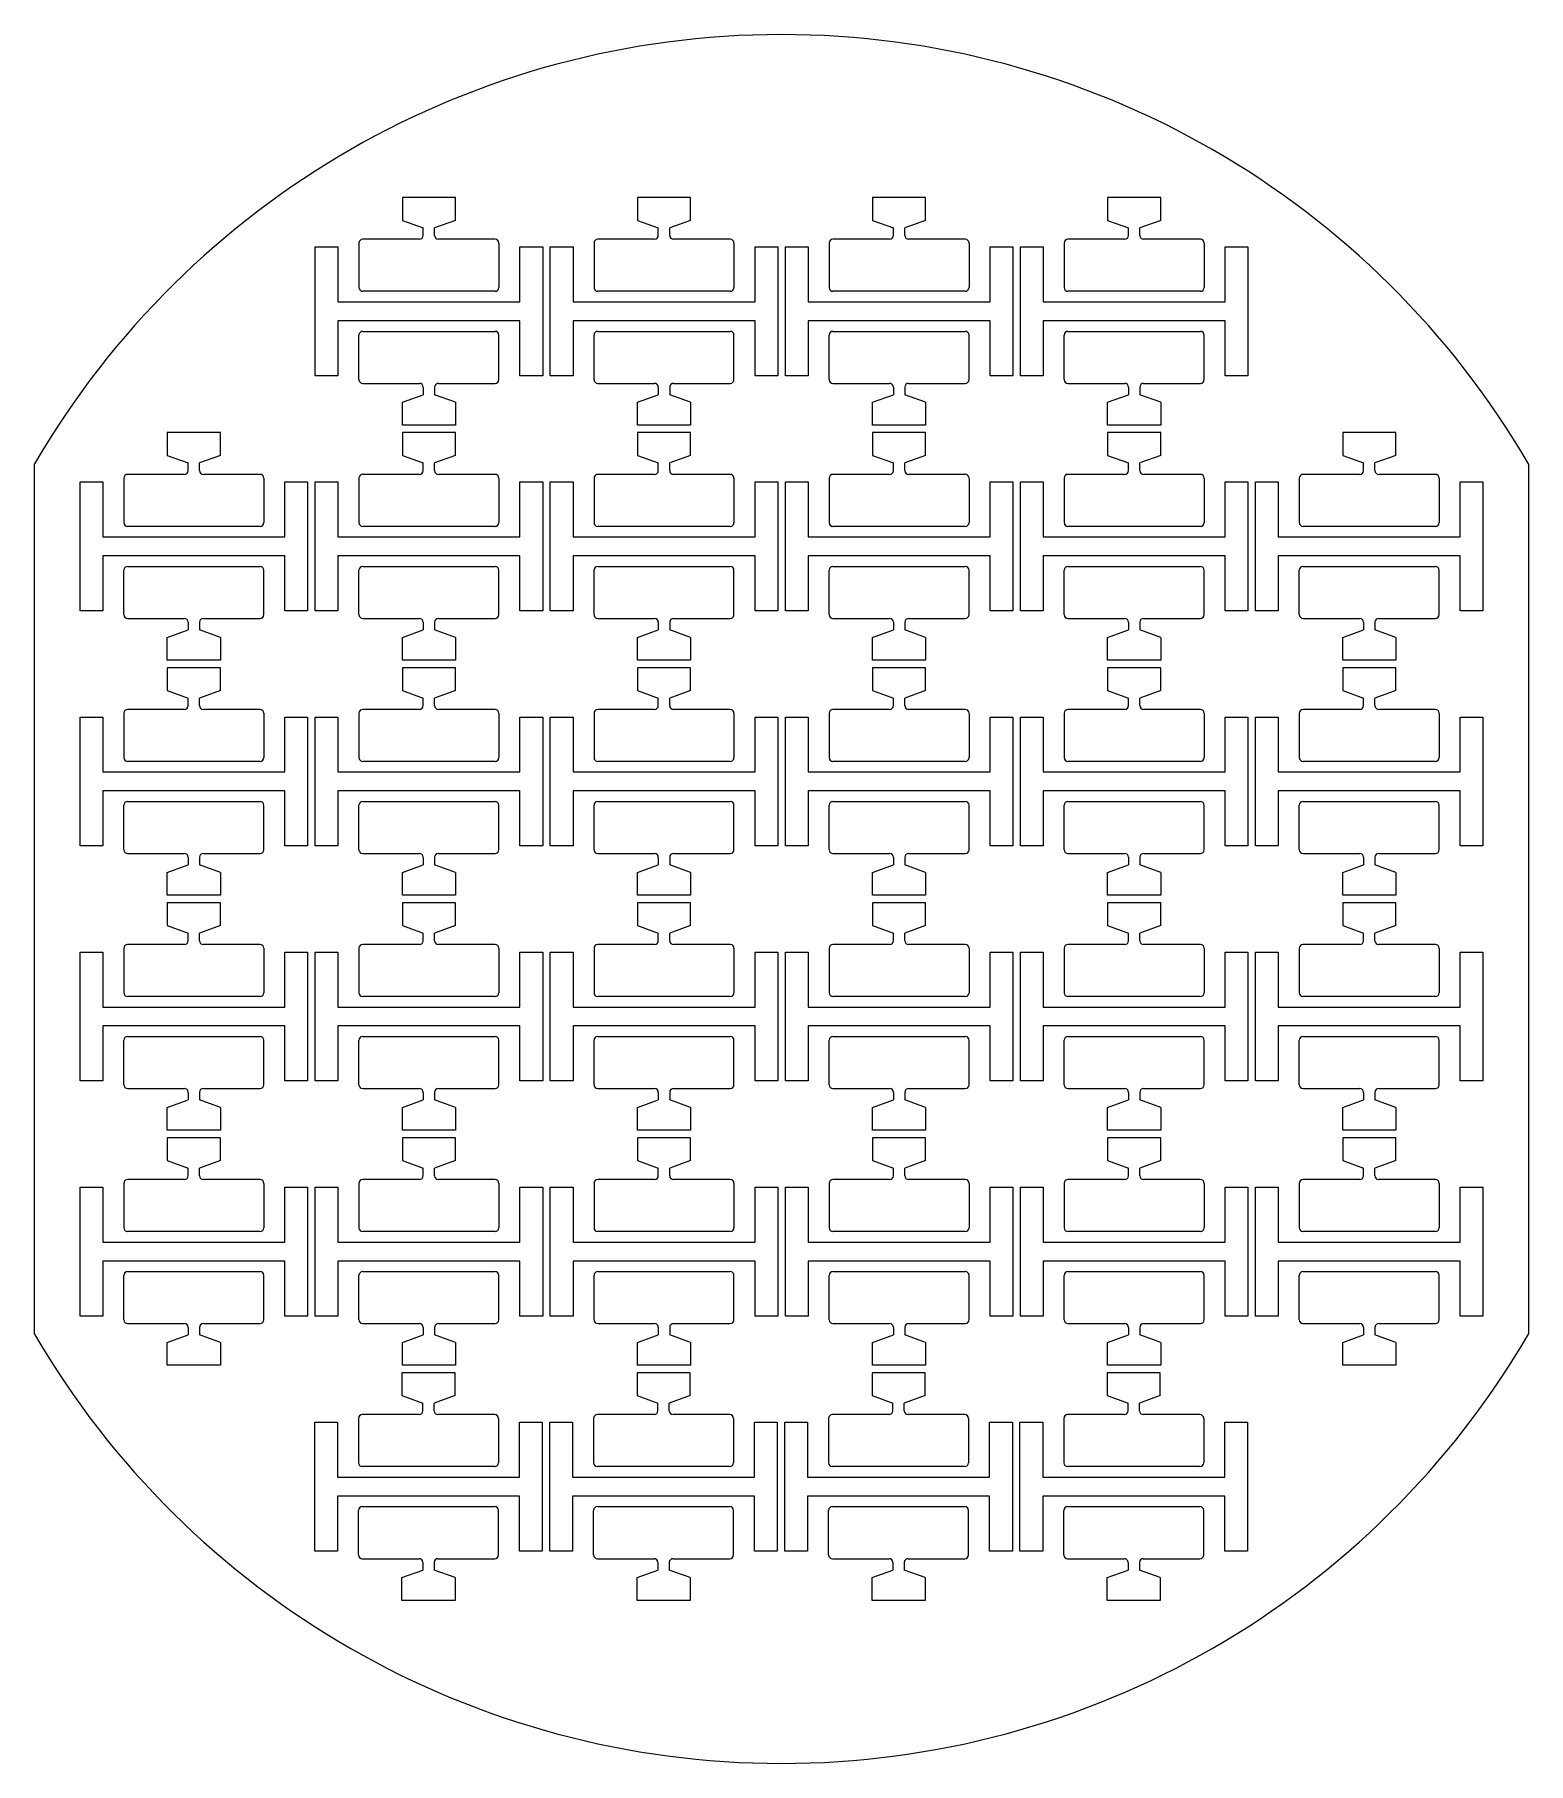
# Model space of a CAD drawing. Header units: millimetres. Extents: x 2005 to 2202, y 1694 to 1922.
import ezdxf

# ---------------------------------------------------------------- set-up
doc = ezdxf.new("R2010")
doc.units = ezdxf.units.MM
doc.layers.add('evap_stencil', color=1, linetype='Continuous')
doc.layers.add('TC-electrode-small', color=4, linetype='Continuous')

# ---------------------------------------------------------------- blocks, each defined once
blk = doc.blocks.new('*U13')
at = {"layer": ''}
for p, q in [((3.5, 15), (-3.5, 15)), ((-3.5, 15), (-3.5, 12)), ((3.5, 12), (3.5, 15)), ((-3.5, 12), (-0.75, 11)), ((3.5, 12), (0.75, 11)), ((-1.25, 9.5), (-8.73, 9.5)), ((-0.75, 10), (-0.75, 11)), ((0.75, 10), (0.75, 11)), ((8.73, 9.5), (1.25, 9.5)), ((-9.23, 9), (-9.23, 3.14)), ((9.23, 9), (9.23, 3.14)), ((8.73, 2.64), (-8.73, 2.64)), ((-9.23, -9), (-9.23, -3.14)), ((-8.73, -2.64), (8.73, -2.64)), ((9.23, -9), (9.23, -3.14)), ((-8.73, -9.5), (-1.25, -9.5)), ((-3.5, -12), (-0.75, -11)), ((-0.75, -10), (-0.75, -11)), ((0.75, -10), (0.75, -11)), ((3.5, -12), (0.75, -11)), ((1.25, -9.5), (8.73, -9.5)), ((-3.5, -15), (-3.5, -12)), ((3.5, -12), (3.5, -15)), ((3.5, -15), (-3.5, -15))]:
    blk.add_line(p, q, dxfattribs=at)
for centre, radius, start, end in [((-8.73, 9), 0.5, 90, 180), ((-8.23, 8.5), 1, 180, 180), ((-1.25, 10), 0.5, 270, 0), ((1.25, 10), 0.5, 180, 270), ((8.73, 9), 0.5, 0, 90), ((-8.73, 3.14), 0.5, 180, 270), ((8.73, 3.14), 0.5, 270, 0), ((-8.73, -3.14), 0.5, 90, 180), ((8.73, -3.14), 0.5, 0, 90), ((-8.73, -9), 0.5, 180, 270), ((8.73, -9), 0.5, 270, 0), ((-1.25, -10), 0.5, 0, 90), ((1.25, -10), 0.5, 90, 180)]:
    blk.add_arc(centre, radius, start, end, dxfattribs=at)
at = {"layer": 'TC-electrode-small'}
blk.add_lwpolyline([(-15, 8.5), (-12, 8.5), (-12, 1.25), (12, 1.25), (12, 8.5), (15, 8.5), (15, -8.5), (12, -8.5), (12, -1.25), (-12, -1.25), (-12, -8.5), (-15, -8.5), (-15, 8.5)], dxfattribs=at)
blk = doc.blocks.new('*U14')
at = {"layer": 'TC-electrode-small', "color": 0, "linetype": 'ByBlock', "lineweight": -2, "transparency": 16777216}
for p in [(0, 93), (31, 93), (62, 93), (93, 93), (124, 93), (155, 93), (0, 62), (31, 62), (62, 62), (93, 62), (124, 62), (155, 62), (0, 31), (31, 31), (62, 31), (93, 31), (124, 31), (155, 31), (0, 0), (31, 0), (62, 0), (93, 0), (124, 0), (155, 0)]:
    blk.add_blockref('*U13', p, dxfattribs=at)
blk = doc.blocks.new('*U15')
at = {"layer": ''}
for p, q in [((3.5, 15), (-3.5, 15)), ((-3.5, 15), (-3.5, 12)), ((3.5, 12), (3.5, 15)), ((-3.5, 12), (-0.75, 11)), ((3.5, 12), (0.75, 11)), ((-1.25, 9.5), (-8.73, 9.5)), ((-0.75, 10), (-0.75, 11)), ((0.75, 10), (0.75, 11)), ((8.73, 9.5), (1.25, 9.5)), ((-9.23, 9), (-9.23, 3.14)), ((9.23, 9), (9.23, 3.14)), ((8.73, 2.64), (-8.73, 2.64)), ((-9.23, -9), (-9.23, -3.14)), ((-8.73, -2.64), (8.73, -2.64)), ((9.23, -9), (9.23, -3.14)), ((-8.73, -9.5), (-1.25, -9.5)), ((-3.5, -12), (-0.75, -11)), ((-0.75, -10), (-0.75, -11)), ((0.75, -10), (0.75, -11)), ((3.5, -12), (0.75, -11)), ((1.25, -9.5), (8.73, -9.5)), ((-3.5, -15), (-3.5, -12)), ((3.5, -12), (3.5, -15)), ((3.5, -15), (-3.5, -15))]:
    blk.add_line(p, q, dxfattribs=at)
for centre, radius, start, end in [((-8.73, 9), 0.5, 90, 180), ((-8.23, 8.5), 1, 180, 180), ((-1.25, 10), 0.5, 270, 0), ((1.25, 10), 0.5, 180, 270), ((8.73, 9), 0.5, 0, 90), ((-8.73, 3.14), 0.5, 180, 270), ((8.73, 3.14), 0.5, 270, 0), ((-8.73, -3.14), 0.5, 90, 180), ((8.73, -3.14), 0.5, 0, 90), ((-8.73, -9), 0.5, 180, 270), ((8.73, -9), 0.5, 270, 0), ((-1.25, -10), 0.5, 0, 90), ((1.25, -10), 0.5, 90, 180)]:
    blk.add_arc(centre, radius, start, end, dxfattribs=at)
at = {"layer": 'TC-electrode-small'}
blk.add_lwpolyline([(-15, 8.5), (-12, 8.5), (-12, 1.25), (12, 1.25), (12, 8.5), (15, 8.5), (15, -8.5), (12, -8.5), (12, -1.25), (-12, -1.25), (-12, -8.5), (-15, -8.5), (-15, 8.5)], dxfattribs=at)
blk = doc.blocks.new('*U17')
at = {"layer": 'TC-electrode-small', "color": 0, "linetype": 'ByBlock', "lineweight": -2, "transparency": 16777216}
for p in [(0, 0), (31, 0), (62, 0), (93, 0)]:
    blk.add_blockref('*U15', p, dxfattribs=at)
blk = doc.blocks.new('*U22')
at = {"layer": ''}
for p, q in [((3.5, 15), (-3.5, 15)), ((-3.5, 15), (-3.5, 12)), ((3.5, 12), (3.5, 15)), ((-3.5, 12), (-0.75, 11)), ((3.5, 12), (0.75, 11)), ((-1.25, 9.5), (-8.73, 9.5)), ((-0.75, 10), (-0.75, 11)), ((0.75, 10), (0.75, 11)), ((8.73, 9.5), (1.25, 9.5)), ((-9.23, 9), (-9.23, 3.14)), ((9.23, 9), (9.23, 3.14)), ((8.73, 2.64), (-8.73, 2.64)), ((-9.23, -9), (-9.23, -3.14)), ((-8.73, -2.64), (8.73, -2.64)), ((9.23, -9), (9.23, -3.14)), ((-8.73, -9.5), (-1.25, -9.5)), ((-3.5, -12), (-0.75, -11)), ((-0.75, -10), (-0.75, -11)), ((0.75, -10), (0.75, -11)), ((3.5, -12), (0.75, -11)), ((1.25, -9.5), (8.73, -9.5)), ((-3.5, -15), (-3.5, -12)), ((3.5, -12), (3.5, -15)), ((3.5, -15), (-3.5, -15))]:
    blk.add_line(p, q, dxfattribs=at)
for centre, radius, start, end in [((-8.73, 9), 0.5, 90, 180), ((-8.23, 8.5), 1, 180, 180), ((-1.25, 10), 0.5, 270, 0), ((1.25, 10), 0.5, 180, 270), ((8.73, 9), 0.5, 0, 90), ((-8.73, 3.14), 0.5, 180, 270), ((8.73, 3.14), 0.5, 270, 0), ((-8.73, -3.14), 0.5, 90, 180), ((8.73, -3.14), 0.5, 0, 90), ((-8.73, -9), 0.5, 180, 270), ((8.73, -9), 0.5, 270, 0), ((-1.25, -10), 0.5, 0, 90), ((1.25, -10), 0.5, 90, 180)]:
    blk.add_arc(centre, radius, start, end, dxfattribs=at)
at = {"layer": 'TC-electrode-small'}
blk.add_lwpolyline([(-15, 8.5), (-12, 8.5), (-12, 1.25), (12, 1.25), (12, 8.5), (15, 8.5), (15, -8.5), (12, -8.5), (12, -1.25), (-12, -1.25), (-12, -8.5), (-15, -8.5), (-15, 8.5)], dxfattribs=at)
blk = doc.blocks.new('*U24')
at = {"layer": 'TC-electrode-small', "color": 0, "linetype": 'ByBlock', "lineweight": -2, "transparency": 16777216}
for p in [(0, 0), (31, 0), (62, 0), (93, 0)]:
    blk.add_blockref('*U22', p, dxfattribs=at)

msp = doc.modelspace()

# ---------------------------------------------------------------- linework, layer by layer
at = {"layer": 'evap_stencil'}
for p, q in [((2005.39, 1750.33), (2005.39, 1865.13)), ((2202.39, 1865.11), (2202.39, 1750.34))]:
    msp.add_line(p, q, dxfattribs=at)
for start, end in [(30.2232, 149.7686), (210.2314, 329.7768)]:
    msp.add_arc((2103.89, 1807.73), 114, start, end, dxfattribs=at)

# ---------------------------------------------------------------- block references
at = {"layer": 'TC-electrode-small'}
for name, p in [('*U17', (2057.4, 1885.23)), ('*U14', (2026.4, 1761.23)), ('*U24', (2057.34, 1730.23))]:
    msp.add_blockref(name, p, dxfattribs=at)

doc.saveas('drawing.dxf')
